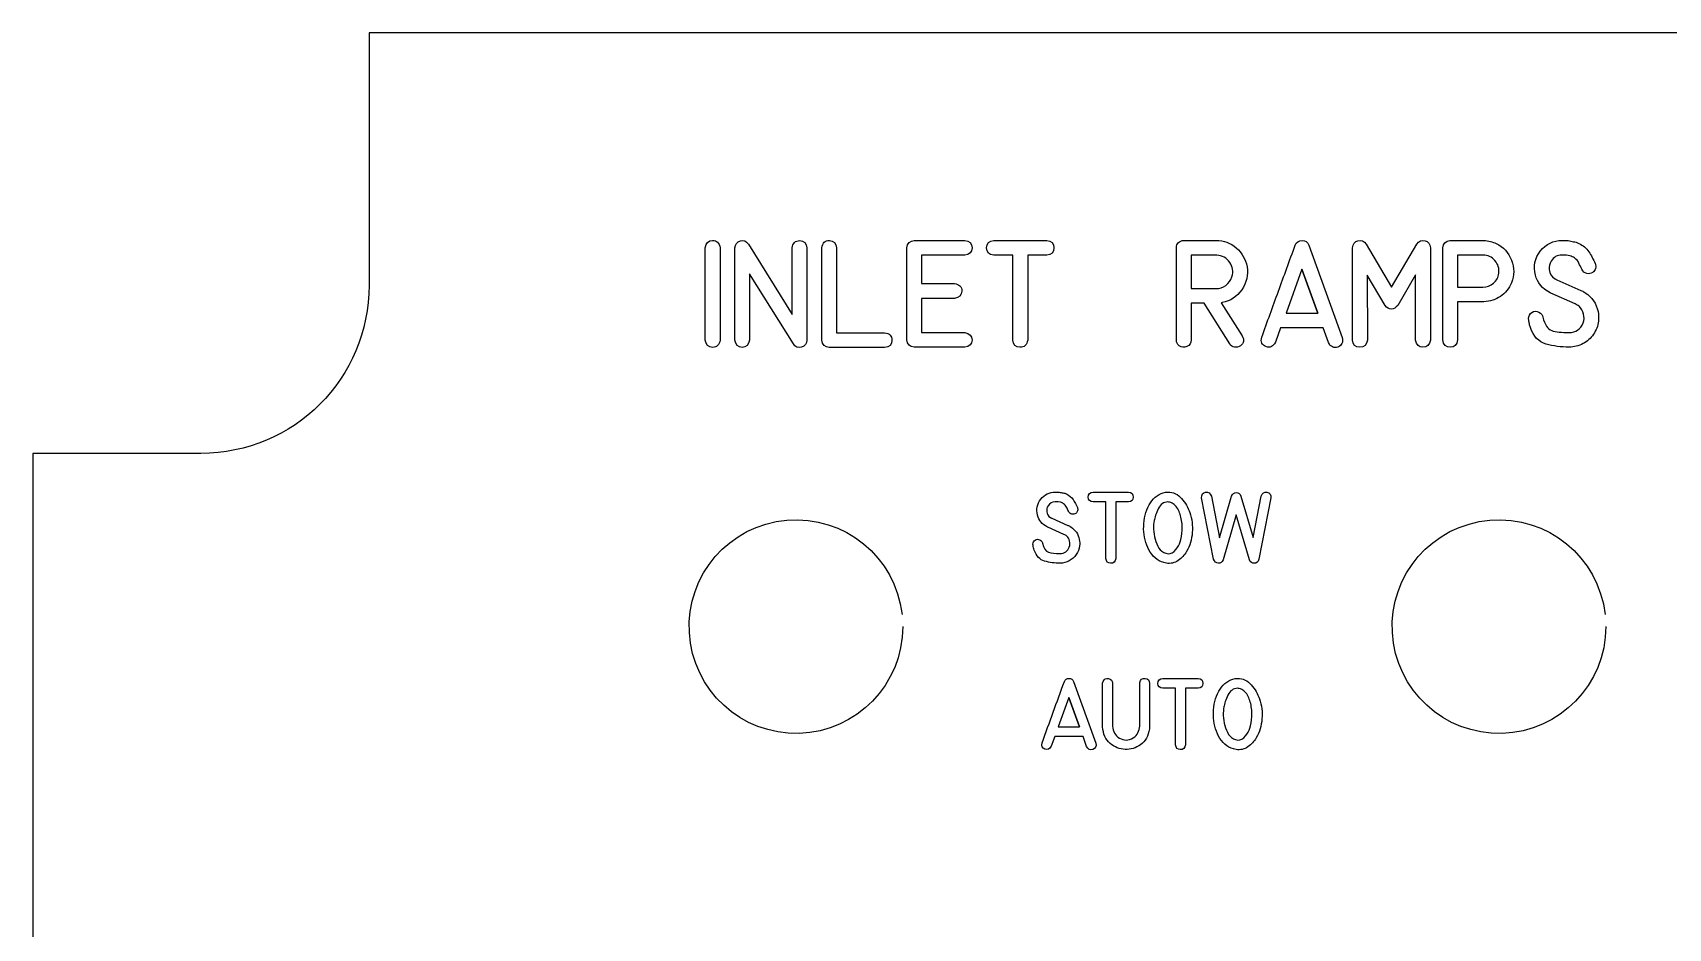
# Model space of a CAD drawing. Extents: x -85 to 801, y 107 to 738.
# Drawn here: x 368.8 to 644.4, y 587.5 to 738.4 of the extents above; entities that cross this region are included whole.
import ezdxf

# ---------------------------------------------------------------- set-up
doc = ezdxf.new("R2010")
doc.units = 0
doc.layers.add('Layer_1', color=7, linetype='CONTINUOUS')

msp = doc.modelspace()

# ---------------------------------------------------------------- linework, layer by layer
at = {"layer": 'Layer_1', "color": 7}
for points in [[(425.457184, 738.366029), (425.457184, 710.019831), (425.457184, 702.932924), (425.457184, 695.84601)], [(744.072435, 695.84601), (744.072435, 702.932924), (744.072435, 710.019831), (744.072435, 738.366029), (425.457184, 738.366029)], [(517.346476, 703.369304), (525.854296, 703.369304)], [(530.767389, 703.369304), (539.688274, 703.369304)], [(562.759569, 703.369318), (568.217565, 703.369318)], [(607.61075, 703.369304), (607.689836, 703.369304), (613.208778, 703.369304)], [(613.208778, 703.369304), (613.375739, 703.369304)], [(626.584819, 703.369295), (627.551631, 703.342933)], [(482.119909, 686.582195), (482.119909, 702.121258)], [(484.616013, 702.121258), (484.616013, 686.582195)], [(487.112117, 686.582195), (487.112117, 702.10368)], [(489.388479, 702.762857), (496.771285, 690.906413), (496.771285, 702.10368)], [(499.249814, 702.10368), (499.249814, 686.582195)], [(501.772252, 686.582195), (501.772252, 702.121258)], [(504.250781, 702.121258), (504.250781, 687.812664), (512.363083, 687.821451)], [(516.098438, 686.61735), (516.098438, 702.138835)], [(525.854296, 700.917154), (518.568151, 700.917154), (518.568151, 696.109538), (524.122838, 696.109538)], [(533.992961, 686.599773), (533.992961, 700.890789), (530.767389, 700.890789)], [(539.688274, 700.890789), (536.47149, 700.890789), (536.47149, 686.599773)], [(561.529106, 686.608577), (561.529106, 702.138849)], [(568.340617, 700.890789), (564.007606, 700.890789), (564.007606, 695.265789), (568.217565, 695.265789)], [(583.870904, 702.56071), (589.504677, 687.021647)], [(591.235852, 686.599773), (591.235852, 702.121258)], [(593.547364, 702.771647), (597.774898, 695.503091), (602.046397, 702.771647)], [(604.340334, 702.121258), (604.340617, 686.599773)], [(606.450586, 686.608563), (606.450586, 702.138835)], [(613.208778, 700.890789), (608.937307, 700.890789), (608.937307, 695.503091), (613.208778, 695.503091)], [(627.876879, 700.7853), (627.305584, 700.88199), (626.497002, 700.908352)], [(496.973424, 685.931803), (489.590617, 697.770672), (489.590617, 686.582195)], [(596.711707, 692.418132), (593.714636, 697.550944), (593.72314, 686.599773)], [(601.862117, 686.599773), (601.862117, 697.577312), (598.847471, 692.418132)], [(625.468649, 696.83025), (625.56531, 696.786313), (625.670759, 696.742376), (629.732211, 694.949383)], [(629.732211, 694.949383), (629.872809, 694.887843), (630.030983, 694.808756), (630.171581, 694.72967)], [(524.122838, 693.613446), (518.568151, 693.613446), (518.568151, 687.839031), (525.854296, 687.839031)], [(570.537893, 685.949394), (566.204882, 692.796073), (564.007606, 692.796073), (564.007606, 686.608574)], [(569.263465, 692.892754), (569.096504, 692.866392), (572.629691, 687.27653)], [(613.376334, 693.024576), (613.209373, 693.015789), (608.937902, 693.015789), (608.937902, 686.608563)], [(628.738129, 692.690598), (624.668797, 694.474778), (624.536986, 694.545077)], [(623.298557, 690.554869), (623.324069, 690.475754)], [(587.175591, 686.16032), (586.270318, 688.673991), (579.107225, 688.673991), (578.228315, 686.221843)], [(512.354296, 685.360514), (503.020318, 685.360514)], [(525.854296, 685.369304), (517.346476, 685.369304)], [(397.110813, 667.499814), (368.764469, 667.499814), (368.764469, 461.980772), (368.764469, 460.712211), (397.110813, 460.712211)], [(542.016822, 659.257784), (541.635959, 659.322244), (541.096894, 659.339819)], [(541.155628, 660.980438), (541.800142, 660.962863)], [(547.507757, 660.98039), (553.455014, 660.98039)], [(549.658148, 649.800711), (549.658148, 659.328049), (547.507757, 659.328049)], [(553.455014, 659.328049), (551.310491, 659.328049), (551.310491, 649.800711)], [(567.816321, 649.654228), (565.788983, 660.001876)], [(567.429619, 660.312422), (568.783134, 653.292899), (570.833887, 660.312422)], [(572.421798, 660.312422), (574.47258, 653.304617), (575.843669, 660.312422)], [(577.466702, 660.001876), (575.439364, 649.654228)], [(540.41125, 656.621076), (540.475597, 656.591794), (540.545896, 656.562512), (543.253833, 655.367114)], [(573.839745, 649.572197), (571.624923, 657.130785), (569.427647, 649.572197)], [(542.59115, 653.861296), (539.878252, 655.050747), (539.790378, 655.097632)], [(543.253833, 655.367114), (543.34766, 655.326096), (543.453109, 655.273372), (543.546935, 655.220648)], [(538.964674, 652.437468), (538.981682, 652.384743)], [(544.195786, 629.052437), (547.951663, 618.693072)], [(549.106724, 621.429401), (549.106724, 621.546585), (549.106724, 628.771187)], [(550.758954, 628.771187), (550.758954, 621.546585)], [(555.358564, 621.546585), (555.358564, 628.771187)], [(557.004671, 628.771184), (557.004387, 621.546585)], [(559.254387, 629.591499), (565.201644, 629.591499)], [(561.40475, 618.411821), (561.40475, 627.939159), (559.254387, 627.939159)], [(565.201644, 627.939159), (563.057093, 627.939159), (563.057093, 618.411821)], [(557.004387, 621.546585), (557.004387, 621.429401)], [(546.398929, 618.118852), (545.795405, 619.794632), (541.020019, 619.794632), (540.434069, 618.159869)]]:
    msp.add_lwpolyline(points, dxfattribs=at)
for points in [[(525.854296, 700.917154)], [(613.208778, 700.890789)], [(585.373833, 691.143718), (582.701953, 698.52653), (580.012498, 691.143718)], [(582.701953, 698.52653), (585.373833, 691.143718)], [(533.992961, 686.599773)], [(575.916803, 687.065593)], [(560.111301, 659.316322)], [(572.421798, 660.312422)], [(563.808529, 657.529223)], [(549.658148, 649.800711)], [(545.197748, 621.441116), (543.416485, 626.362988), (541.623543, 621.441116)], [(543.416485, 626.362988), (545.197748, 621.441116)], [(571.857902, 627.927432)], [(575.555131, 626.140329)], [(538.893071, 618.722368)], [(561.40475, 618.411821)]]:
    msp.add_lwpolyline(points, close=True, dxfattribs=at)
for points in [[(482.119909, 702.121258), (482.242932, 702.947428), (482.656025, 703.360514), (483.359187, 703.360514)], [(483.359187, 703.360514), (484.06817, 703.366372), (484.487112, 702.953287), (484.616013, 702.121258)], [(487.112117, 702.10368), (487.199991, 702.713053), (487.510535, 703.11442), (488.043751, 703.307781)], [(488.043751, 703.307781), (488.582806, 703.50114), (489.031049, 703.319498), (489.388479, 702.762857)], [(496.771285, 702.10368), (496.882592, 702.941569), (497.307402, 703.354654), (498.045713, 703.342936)], [(498.045713, 703.342936), (498.789846, 703.337078), (499.191213, 702.923992), (499.249814, 702.10368)], [(501.772252, 702.121258), (501.895276, 702.965007), (502.323014, 703.378092), (503.055468, 703.360514)], [(503.055468, 703.360514), (503.787883, 703.348797), (504.186321, 702.935712), (504.250781, 702.121258)], [(516.098438, 702.138835), (516.209745, 702.912272), (516.625757, 703.322428), (517.346476, 703.369304)], [(525.854296, 703.369304), (526.680463, 703.304844), (527.090617, 702.891758), (527.084759, 702.130045)], [(529.536926, 702.121258), (529.542595, 702.882976), (529.95275, 703.298991), (530.767389, 703.369304)], [(539.688274, 703.369304), (540.496866, 703.304844), (540.901162, 702.888829), (540.901162, 702.121258)], [(561.529106, 702.138849), (561.529106, 702.478693), (561.64629, 702.768732), (561.880658, 703.008967)], [(561.880658, 703.008967), (562.120904, 703.249201), (562.413874, 703.369318), (562.759569, 703.369318)], [(568.217565, 703.369318), (569.530082, 703.369318), (570.669732, 702.950373), (571.636517, 702.112482)], [(581.559364, 702.56071), (581.752724, 703.093912), (582.136517, 703.363444), (582.71074, 703.369304)], [(582.71074, 703.369304), (583.284964, 703.375162), (583.671685, 703.105631), (583.870904, 702.56071)], [(591.235852, 702.121258), (591.282718, 702.795085), (591.578617, 703.196452), (592.12355, 703.325358)], [(592.12355, 703.325358), (592.668463, 703.460117), (593.143068, 703.275547), (593.547364, 702.771647)], [(602.046397, 702.771647), (602.450693, 703.275553), (602.919439, 703.460123), (603.452636, 703.325358)], [(603.452636, 703.325358), (603.99171, 703.190599), (604.287609, 702.789232), (604.340334, 702.121258)], [(606.450586, 702.138835), (606.53846, 702.865397), (606.925181, 703.275553), (607.61075, 703.369304)], [(613.375739, 703.369304), (614.125729, 703.31658), (614.817128, 703.146658), (615.449934, 702.859538)], [(622.875855, 701.576325), (623.819206, 702.771639), (625.055528, 703.369295), (626.584819, 703.369295)], [(627.551631, 703.342933), (627.868035, 703.284332), (628.172721, 703.22574), (628.465691, 703.167157)], [(628.465691, 703.167157), (628.758661, 703.114432), (629.054561, 703.020681), (629.353389, 702.885903)], [(527.084759, 702.130045), (527.084759, 701.374187), (526.674605, 700.96989), (525.854296, 700.917154)], [(530.767389, 700.890789), (529.94708, 700.955249), (529.536926, 701.365405), (529.536926, 702.121258)], [(540.901162, 702.121258), (540.906831, 701.359539), (540.502535, 700.949383), (539.688274, 700.890789)], [(570.520318, 699.677898), (569.99298, 700.410319), (569.266413, 700.814616), (568.340617, 700.890789)], [(571.636517, 702.112482), (572.60332, 701.280451), (573.203906, 700.222834), (573.438274, 698.939631)], [(578.72931, 694.808756), (579.672661, 697.392742), (580.616013, 699.976726), (581.559364, 702.56071)], [(615.230277, 699.967936), (614.691222, 700.583171), (614.017389, 700.890789), (613.208778, 700.890789)], [(615.449934, 702.859538), (616.662841, 702.291179), (617.521247, 701.356608), (618.025153, 700.055827)], [(622.058457, 697.542146), (621.665877, 699.042146), (621.938343, 700.386872), (622.875855, 701.576325)], [(626.497002, 700.908352), (625.711843, 700.896636), (625.111257, 700.556792), (624.695244, 699.888821)], [(628.272397, 700.635886), (628.155231, 700.682752), (628.023392, 700.732557), (627.876879, 700.7853)], [(628.650312, 700.433748), (628.52143, 700.527499), (628.395458, 700.594878), (628.272397, 700.635886)], [(629.37102, 699.546053), (629.201131, 699.903475), (628.960894, 700.199374), (628.650312, 700.433748)], [(629.353389, 702.885903), (630.091663, 702.540199), (630.65709, 702.06559), (631.049669, 701.462075)], [(631.049669, 701.462075), (631.442249, 700.858558), (631.79674, 700.205237), (632.113143, 699.502113)], [(570.898233, 697.234538), (571.173628, 698.136882), (571.047657, 698.951335), (570.520318, 699.677898)], [(573.438274, 698.939631), (573.684378, 697.562678), (573.391408, 696.273615), (572.559364, 695.072443)], [(614.975386, 696.171061), (615.491008, 696.616375), (615.792765, 697.173015), (615.880658, 697.840982)], [(615.880658, 697.840982), (615.986107, 698.649576), (615.769313, 699.358561), (615.230277, 699.967936)], [(618.025153, 700.055827), (618.529058, 698.755046), (618.523389, 697.486491), (618.008145, 696.250162)], [(624.536986, 694.545077), (623.206913, 695.248202), (622.380737, 696.247225), (622.058457, 697.542146)], [(624.695244, 699.888821), (624.413991, 699.461086), (624.308523, 698.983547), (624.378841, 698.456203)], [(624.378841, 698.456203), (624.460857, 697.805812), (624.765543, 697.301906), (625.292901, 696.944486)], [(629.8632, 698.508944), (629.710885, 698.848788), (629.546825, 699.194491), (629.37102, 699.546053)], [(630.698173, 697.805819), (630.334885, 697.887853), (630.056561, 698.122228), (629.8632, 698.508944)], [(631.700135, 697.99917), (631.395449, 697.782372), (631.061461, 697.717922), (630.698173, 697.805819)], [(631.884671, 698.157371), (631.808513, 698.081195), (631.747002, 698.028461), (631.700135, 697.99917)], [(632.104356, 698.491358), (632.034057, 698.344882), (631.960828, 698.233553), (631.884671, 698.157371)], [(632.19223, 699.273584), (632.256671, 698.986474), (632.22738, 698.725732), (632.104356, 698.491358)], [(632.113143, 699.502113), (632.142435, 699.437653), (632.168797, 699.361477), (632.19223, 699.273584)], [(425.457184, 695.84601), (425.457184, 680.142127), (412.814863, 667.499814), (397.110813, 667.499814)], [(524.122838, 696.109538), (524.954882, 695.986496), (525.367975, 695.56755), (525.362117, 694.852702)], [(525.362117, 694.852702), (525.362117, 694.143717), (524.949024, 693.730632), (524.122838, 693.613446)], [(568.217565, 695.265789), (568.815222, 695.265789), (569.366003, 695.447429), (569.869909, 695.81071)], [(572.559364, 695.072443), (571.733197, 693.87713), (570.634564, 693.150567), (569.263465, 692.892754)], [(569.869909, 695.81071), (570.379691, 696.173991), (570.722466, 696.6486), (570.898233, 697.234538)], [(575.916803, 687.065593), (576.854296, 689.649576), (577.791798, 692.230631), (578.72931, 694.808756)], [(613.208778, 695.503091), (613.876753, 695.503091), (614.465622, 695.725748), (614.975386, 696.171061)], [(618.008145, 696.250162), (617.592132, 695.271646), (616.976901, 694.504069), (616.16245, 693.947429)], [(625.292901, 696.944486), (625.316334, 696.926911), (625.342696, 696.906407), (625.371987, 696.882974)], [(625.371987, 696.882974), (625.401279, 696.865399), (625.433499, 696.847825), (625.468649, 696.83025)], [(630.171581, 694.72967), (630.212589, 694.700378), (630.256526, 694.671077), (630.303392, 694.641767)], [(597.766394, 691.811685), (597.373833, 691.794111), (597.022271, 691.99626), (596.711707, 692.418132)], [(598.847471, 692.418132), (598.525191, 692.031413), (598.164831, 691.829264), (597.766394, 691.811685)], [(616.16245, 693.947429), (615.348, 693.396648), (614.419294, 693.089031), (613.376334, 693.024576)], [(629.406085, 692.277511), (629.236195, 692.423987), (629.013543, 692.561683), (628.738129, 692.690598)], [(630.170731, 690.976732), (630.041849, 691.498216), (629.786967, 691.931809), (629.406085, 692.277511)], [(630.303392, 694.641767), (630.356117, 694.618334), (630.405912, 694.591972), (630.452778, 694.562681)], [(630.452778, 694.562681), (631.612942, 693.800962), (632.330721, 692.746275), (632.606117, 691.398618)], [(620.916718, 689.930844), (620.828844, 690.352719), (620.931383, 690.724789), (621.224334, 691.047054)], [(621.039742, 689.31561), (621.004592, 689.520689), (620.963584, 689.725767), (620.916718, 689.930844)], [(621.197915, 688.717953), (621.127616, 688.911314), (621.074891, 689.110533), (621.039742, 689.31561)], [(621.224334, 691.047054), (621.523162, 691.369321), (621.892299, 691.492368), (622.331745, 691.416196)], [(622.331745, 691.416196), (622.794643, 691.322444), (623.116913, 691.035335), (623.298557, 690.554869)], [(623.324069, 690.475754), (623.605323, 689.20427), (624.094583, 688.445481), (624.791849, 688.199389)], [(627.718592, 687.865402), (628.867039, 687.865402), (629.655128, 688.404465), (630.082857, 689.48259)], [(630.082857, 689.48259), (630.270321, 689.963059), (630.299613, 690.461106), (630.170731, 690.976732)], [(632.676416, 689.77264), (632.582683, 688.975766), (632.30143, 688.237485), (631.832655, 687.557798)], [(632.606117, 691.398618), (632.711565, 690.871274), (632.734998, 690.329281), (632.676416, 689.77264)], [(483.359187, 685.351726), (482.656063, 685.351726), (482.24297, 685.761883), (482.119909, 686.582195)], [(484.616013, 686.582195), (484.487131, 685.756022), (484.068189, 685.345866), (483.359187, 685.351726)], [(488.34258, 685.351726), (487.645313, 685.351726), (487.235159, 685.761883), (487.112117, 686.582195)], [(489.590617, 686.582195), (489.461735, 685.761883), (489.045723, 685.351726), (488.34258, 685.351726)], [(499.249814, 686.582195), (499.249814, 685.96696), (498.950986, 685.574381), (498.353329, 685.404459)], [(503.020318, 685.360514), (502.299619, 685.40738), (501.883597, 685.814607), (501.772252, 686.582195)], [(513.593546, 686.555827), (513.587877, 685.811687), (513.174794, 685.413249), (512.354296, 685.360514)], [(512.363083, 687.821451), (513.195109, 687.7277), (513.605263, 687.305825), (513.593546, 686.555827)], [(517.346476, 685.369304), (516.61406, 685.463055), (516.198047, 685.879071), (516.098438, 686.61735)], [(525.854296, 687.839031), (526.680463, 687.715989), (527.093546, 687.302903), (527.093546, 686.599773)], [(527.093546, 686.599773), (527.093546, 685.896648), (526.680463, 685.486492), (525.854296, 685.369304)], [(535.170699, 685.369304), (534.444142, 685.38102), (534.051562, 685.791177), (533.992961, 686.599773)], [(536.47149, 686.599773), (536.33675, 685.767742), (535.903153, 685.357586), (535.170699, 685.369304)], [(562.012498, 685.632991), (561.690236, 685.873226), (561.529106, 686.198421), (561.529106, 686.608577)], [(564.007606, 686.608574), (564.007606, 686.098809), (563.776167, 685.729668), (563.313288, 685.501152)], [(572.629691, 687.27653), (573.004696, 686.614421), (572.899228, 686.057781), (572.313288, 685.606609)], [(576.628724, 685.49235), (575.937317, 685.750163), (575.700009, 686.274577), (575.916803, 687.065593)], [(589.504677, 687.021647), (589.680425, 686.195477), (589.428472, 685.662273), (588.748819, 685.422037)], [(592.44874, 685.378094), (591.698731, 685.383952), (591.294435, 685.791179), (591.235852, 686.599773)], [(593.72314, 686.599773), (593.629408, 685.78532), (593.204608, 685.378094), (592.44874, 685.378094)], [(603.09258, 685.369304), (602.395313, 685.375162), (601.985159, 685.785318), (601.862117, 686.599773)], [(604.340617, 686.599773), (604.211735, 685.77946), (603.795723, 685.369304), (603.09258, 685.369304)], [(607.689865, 685.369304), (606.963288, 685.369304), (606.550195, 685.78239), (606.450586, 686.608563)], [(608.937902, 686.608563), (608.832454, 685.78239), (608.416441, 685.369304), (607.689865, 685.369304)], [(623.843405, 685.914242), (622.607083, 686.265804), (621.725254, 687.200374), (621.197915, 688.717953)], [(624.791849, 688.199389), (625.494973, 687.953294), (626.470554, 687.841965), (627.718592, 687.865402)], [(631.832655, 687.557798), (631.369776, 686.883969), (630.786775, 686.362484), (630.08365, 685.993346)], [(498.353329, 685.404459), (497.761531, 685.24039), (497.301562, 685.416171), (496.973424, 685.931803)], [(563.313288, 685.501152), (562.850391, 685.278494), (562.416794, 685.322441), (562.012498, 685.632991)], [(571.337688, 685.404471), (570.974419, 685.46893), (570.70782, 685.650572), (570.537893, 685.949394)], [(572.313288, 685.606609), (572.032035, 685.40739), (571.706835, 685.340011), (571.337688, 685.404471)], [(578.228315, 686.221843), (577.85331, 685.483562), (577.320113, 685.240397), (576.628724, 685.49235)], [(588.748819, 685.422037), (588.069146, 685.181803), (587.544737, 685.427897), (587.175591, 686.16032)], [(627.736961, 685.395689), (626.377597, 685.395689), (625.079745, 685.56854), (623.843405, 685.914242)], [(630.08365, 685.993346), (629.327783, 685.594908), (628.545553, 685.395689), (627.736961, 685.395689)], [(538.138063, 657.095678), (537.876331, 658.095677), (538.057965, 658.99216), (538.682967, 659.785127)], [(538.682967, 659.785127), (539.31188, 660.582001), (540.136101, 660.980438), (541.155628, 660.980438)], [(541.096894, 659.339819), (540.573449, 659.332071), (540.173055, 659.105508), (539.895713, 658.66013)], [(541.800142, 660.962863), (542.011096, 660.923802), (542.214227, 660.88474), (542.409534, 660.845679)], [(542.280444, 659.158174), (542.202397, 659.189431), (542.114523, 659.222634), (542.016822, 659.257784)], [(542.532444, 659.023415), (542.44646, 659.08591), (542.36246, 659.13083), (542.280444, 659.158174)], [(542.409534, 660.845679), (542.604841, 660.810529), (542.802104, 660.748025), (543.001323, 660.658167)], [(543.012917, 658.431618), (542.899531, 658.6699), (542.739373, 658.867166), (542.532444, 659.023415)], [(543.001323, 660.658167), (543.493512, 660.427699), (543.870463, 660.111293), (544.132176, 659.708949)], [(544.132176, 659.708949), (544.393909, 659.306607), (544.630243, 658.871061), (544.841178, 658.402311)], [(546.687439, 660.148362), (546.691219, 660.656173), (546.964658, 660.933516), (547.507757, 660.98039)], [(547.507757, 659.328049), (546.960879, 659.371022), (546.687439, 659.64446), (546.687439, 660.148362)], [(553.455014, 660.98039), (553.994069, 660.937416), (554.263597, 660.660074), (554.263597, 660.148362)], [(554.263597, 660.148362), (554.267376, 659.640548), (553.997849, 659.367111), (553.455014, 659.328049)], [(556.548746, 657.974534), (556.982353, 659.169846), (557.671805, 660.038986), (558.617102, 660.581955)], [(560.111244, 659.316331), (559.39251, 659.316331), (558.847587, 658.929612), (558.476476, 658.156175)], [(558.617102, 660.581955), (559.078054, 660.847578), (559.560482, 660.98039), (560.064387, 660.98039)], [(560.064387, 660.98039), (561.025313, 660.98039), (561.810463, 660.617109), (562.419836, 659.890548)], [(560.380876, 659.281173), (560.302828, 659.304606), (560.21297, 659.316322), (560.111301, 659.316322)], [(561.763672, 658.162035), (561.439465, 658.747971), (560.978532, 659.121017), (560.380876, 659.281173)], [(562.419836, 659.890548), (563.029209, 659.167893), (563.492107, 658.380784), (563.808529, 657.529223)], [(565.788983, 660.001876), (565.788983, 660.560469), (566.011635, 660.880781), (566.456939, 660.962812)], [(566.456939, 660.962812), (566.902261, 661.04874), (567.226488, 660.831943), (567.429619, 660.312422)], [(570.833887, 660.312422), (571.001887, 660.699142), (571.269468, 660.898361), (571.63663, 660.910079)], [(571.63663, 660.910079), (572.007723, 660.921796), (572.269446, 660.722577), (572.421798, 660.312422)], [(575.843669, 660.312422), (576.007701, 660.839767), (576.328006, 661.05461), (576.804586, 660.956953)], [(576.804586, 660.956953), (577.285058, 660.85929), (577.505764, 660.540931), (577.466702, 660.001876)], [(479.442217, 637.299431), (478.887819, 647.025229), (486.171446, 655.427181), (495.877521, 656.258204)], [(495.877521, 656.258204), (505.583583, 657.089234), (514.18946, 650.047752), (515.29646, 640.369281)], [(539.790378, 655.097632), (538.903663, 655.566381), (538.352891, 656.232396), (538.138063, 657.095678)], [(539.895713, 658.66013), (539.708249, 658.374974), (539.63795, 658.056615), (539.684816, 657.705053)], [(539.684816, 657.705053), (539.73943, 657.27146), (539.942551, 656.935523), (540.29418, 656.697243)], [(540.29418, 656.697243), (540.309298, 656.685526), (540.326872, 656.671854), (540.346904, 656.656226)], [(540.346904, 656.656226), (540.366369, 656.644509), (540.387817, 656.632792), (540.41125, 656.621076)], [(543.341027, 657.740214), (543.239546, 657.966776), (543.130176, 658.197244), (543.012917, 658.431618)], [(543.897666, 657.271463), (543.655474, 657.326152), (543.469928, 657.482403), (543.341027, 657.740214)], [(544.56565, 657.400354), (544.36252, 657.255825), (544.139858, 657.212861), (543.897666, 657.271463)], [(544.688674, 657.505831), (544.637839, 657.455053), (544.596831, 657.419894), (544.56565, 657.400354)], [(544.835225, 657.728493), (544.788359, 657.63083), (544.739509, 657.556609), (544.688674, 657.505831)], [(544.893902, 658.249977), (544.9368, 658.05857), (544.917241, 657.884742), (544.835225, 657.728493)], [(544.841178, 658.402311), (544.860643, 658.359337), (544.878217, 658.308559), (544.893902, 658.249977)], [(556.038992, 654.28899), (555.949228, 655.550708), (556.119146, 656.779223), (556.548746, 657.974534)], [(557.779238, 656.175708), (557.70497, 655.77727), (557.677663, 655.294848), (557.697317, 654.728443)], [(558.476476, 658.156175), (558.109294, 657.382739), (557.876882, 656.722583), (557.779238, 656.175708)], [(562.414082, 656.193285), (562.304665, 656.923753), (562.087861, 657.580003), (561.763672, 658.162035)], [(562.466806, 654.00774), (562.544854, 654.738209), (562.527279, 655.466724), (562.414082, 656.193285)], [(563.808529, 657.529223), (564.167887, 656.447191), (564.302646, 655.324145), (564.212806, 654.160085)], [(597.940583, 637.299431), (597.386184, 647.025219), (604.669794, 655.427166), (614.375858, 656.258204)], [(614.375858, 656.258204), (624.08193, 657.089251), (632.687825, 650.047764), (633.794825, 640.369281)], [(543.036444, 653.58591), (542.923247, 653.683573), (542.774816, 653.775369), (542.59115, 653.861296)], [(543.546227, 652.718724), (543.460243, 653.06638), (543.290315, 653.355442), (543.036444, 653.58591)], [(543.546935, 655.220648), (543.574337, 655.201107), (543.603628, 655.181577), (543.634809, 655.162055)], [(543.634809, 655.162055), (543.669959, 655.14637), (543.703124, 655.128796), (543.734306, 655.109331)], [(543.734306, 655.109331), (544.507748, 654.601519), (544.986265, 653.898395), (545.169855, 652.999958)], [(557.122989, 650.861257), (556.494076, 651.888601), (556.132743, 653.031179), (556.038992, 654.28899)], [(557.697317, 654.728443), (557.716781, 654.162037), (557.798797, 653.60149), (557.943364, 653.046803)], [(562.044926, 652.238212), (562.251969, 652.68743), (562.392595, 653.277272), (562.466806, 654.00774)], [(564.212806, 654.160085), (564.126822, 652.996022), (563.808463, 651.933523), (563.257729, 650.972588)], [(537.376904, 652.021441), (537.318321, 652.302691), (537.386636, 652.550738), (537.581849, 652.765584)], [(537.458825, 651.611288), (537.435392, 651.748012), (537.408085, 651.88473), (537.376904, 652.021441)], [(537.564274, 651.21285), (537.517408, 651.341751), (537.482258, 651.474563), (537.458825, 651.611288)], [(539.327962, 649.34371), (538.503742, 649.578084), (537.915846, 650.201131), (537.564274, 651.21285)], [(537.581849, 652.765584), (537.781068, 652.980427), (538.027162, 653.062462), (538.320132, 653.011688)], [(538.320132, 653.011688), (538.628731, 652.949193), (538.843578, 652.757786), (538.964674, 652.437468)], [(538.981682, 652.384743), (539.169146, 651.537088), (539.49532, 651.031229), (539.960202, 650.867168)], [(539.960202, 650.867168), (540.428957, 650.703098), (541.079348, 650.628878), (541.911373, 650.644506)], [(541.911373, 650.644506), (542.676992, 650.644506), (543.202384, 651.003882), (543.48755, 651.722632)], [(543.48755, 651.722632), (543.612463, 652.042944), (543.632022, 652.374974), (543.546227, 652.718724)], [(545.216627, 651.915972), (545.154076, 651.384724), (544.966573, 650.892537), (544.65412, 650.439411)], [(545.169855, 652.999958), (545.240154, 652.648396), (545.255745, 652.287067), (545.216627, 651.915972)], [(559.841726, 649.009698), (558.658129, 649.216729), (557.751883, 649.833916), (557.122989, 650.861257)], [(557.943364, 653.046803), (558.087931, 652.496022), (558.304734, 651.997976), (558.593773, 651.552664)], [(558.593773, 651.552664), (558.882831, 651.111259), (559.261729, 650.818291), (559.730466, 650.67376)], [(559.730466, 650.67376), (560.277345, 650.501886), (560.748057, 650.609307), (561.142602, 650.996025)], [(561.142602, 650.996025), (561.54102, 651.386649), (561.841795, 651.800711), (562.044926, 652.238212)], [(563.257729, 650.972588), (562.910069, 650.374931), (562.435465, 649.867119), (561.833915, 649.44915)], [(541.923647, 648.998008), (541.017411, 648.998008), (540.152183, 649.113242), (539.327962, 649.34371)], [(543.488117, 649.396446), (542.984211, 649.13082), (542.462721, 648.998008), (541.923647, 648.998008)], [(544.65412, 650.439411), (544.345521, 649.990193), (543.956854, 649.642538), (543.488117, 649.396446)], [(550.443288, 648.980402), (549.958923, 648.98815), (549.697209, 649.261586), (549.658148, 649.800711)], [(551.310491, 649.800711), (551.220539, 649.246026), (550.931471, 648.97259), (550.443288, 648.980402)], [(561.833915, 649.44915), (561.232346, 649.031182), (560.568283, 648.884698), (559.841726, 649.009698)], [(568.60149, 648.980402), (568.230397, 649.007747), (567.968674, 649.232356), (567.816321, 649.654228)], [(569.427647, 649.572197), (569.247931, 649.150322), (568.972545, 648.953057), (568.60149, 648.980402)], [(574.671798, 648.980402), (574.28897, 648.964717), (574.011619, 649.161982), (573.839745, 649.572197)], [(575.439364, 649.654228), (575.31445, 649.220635), (575.058595, 648.996026), (574.671798, 648.980402)], [(497.925468, 620.331117), (488.18783, 620.053794), (479.996617, 627.573634), (479.442217, 637.299431)], [(515.413049, 638.323821), (515.413048, 628.58225), (507.663091, 620.608437), (497.925468, 620.331117)], [(616.423833, 620.331117), (606.686196, 620.053794), (598.494982, 627.573634), (597.940583, 637.299431)], [(633.911414, 638.323821), (633.911414, 628.58225), (626.161456, 620.608437), (616.423833, 620.331117)], [(540.768076, 623.884473), (541.39697, 625.607129), (542.025874, 627.329784), (542.654787, 629.052437)], [(542.654787, 629.052437), (542.783669, 629.407906), (543.039524, 629.587593), (543.422353, 629.591499)], [(543.422353, 629.591499), (543.805162, 629.595468), (544.062973, 629.41578), (544.195786, 629.052437)], [(549.106724, 628.771187), (549.106724, 628.888371), (549.128173, 628.99384), (549.171071, 629.087593)], [(549.171071, 629.087593), (549.358535, 629.497749), (549.66908, 629.659859), (550.102706, 629.573922)], [(550.102706, 629.573922), (550.540205, 629.487994), (550.758954, 629.220416), (550.758954, 628.771187)], [(555.358564, 628.771187), (555.358564, 628.841505), (555.362343, 628.894239), (555.369902, 628.929388)], [(555.369902, 628.929388), (555.459666, 629.409857), (555.754583, 629.626654), (556.254652, 629.579778)], [(556.254652, 629.579778), (556.754665, 629.532893), (557.004671, 629.263362), (557.004671, 628.771184)], [(558.434069, 628.759468), (558.437849, 629.267282), (558.711288, 629.544626), (559.254387, 629.591499)], [(559.254387, 627.939159), (558.707509, 627.982132), (558.434069, 628.255569), (558.434069, 628.759468)], [(565.201644, 629.591499), (565.740699, 629.548526), (566.010227, 629.271182), (566.010227, 628.759468)], [(566.010227, 628.759468), (566.014006, 628.251657), (565.744479, 627.97822), (565.201644, 627.939159)], [(568.295376, 626.585644), (568.728983, 627.780955), (569.418435, 628.650094), (570.363732, 629.193061)], [(570.363732, 629.193061), (570.824683, 629.458687), (571.307112, 629.591499), (571.811017, 629.591499)], [(571.811017, 629.591499), (572.771943, 629.591499), (573.557093, 629.228219), (574.166466, 628.501657)], [(567.785622, 622.9001), (567.695858, 624.161818), (567.865776, 625.390332), (568.295376, 626.585644)], [(570.223106, 626.767282), (569.855924, 625.993845), (569.623502, 625.33369), (569.525839, 624.786817)], [(571.857874, 627.927437), (571.139121, 627.927437), (570.594198, 627.540719), (570.223106, 626.767282)], [(572.127477, 627.892282), (572.04943, 627.915715), (571.959572, 627.927432), (571.857902, 627.927432)], [(573.510274, 626.773141), (573.186066, 627.35908), (572.725134, 627.732127), (572.127477, 627.892282)], [(574.160683, 624.804395), (574.051266, 625.534862), (573.834463, 626.191111), (573.510274, 626.773141)], [(574.166466, 628.501657), (574.775839, 627.779002), (575.238728, 626.991893), (575.555131, 626.140329)], [(575.555131, 626.140329), (575.914507, 625.0583), (576.049276, 623.935255), (575.959436, 622.771194)], [(538.893071, 618.722368), (539.518072, 620.445024), (540.143074, 622.165725), (540.768076, 623.884473)], [(569.525839, 624.786817), (569.451572, 624.38838), (569.424265, 623.905958), (569.443918, 623.339552)], [(569.443918, 623.339552), (569.463383, 622.773146), (569.545398, 622.2126), (569.689965, 621.657913)], [(574.213408, 622.618849), (574.291455, 623.349317), (574.27388, 624.077832), (574.160683, 624.804395)], [(550.354762, 618.646198), (549.589143, 619.282916), (549.173131, 620.21065), (549.106724, 621.429401)], [(550.758954, 621.546585), (550.817537, 620.648148), (551.212072, 619.976273), (551.942561, 619.530962)], [(554.25702, 619.589554), (554.62029, 619.804397), (554.885915, 620.081741), (555.053896, 620.421585)], [(555.053896, 620.421585), (555.225676, 620.761429), (555.327231, 621.136429), (555.358564, 621.546585)], [(556.98171, 621.077837), (556.817679, 619.882525), (556.327446, 618.999713), (555.511011, 618.429402)], [(557.004387, 621.429401), (556.993049, 621.234088), (556.98549, 621.1169), (556.98171, 621.077837)], [(568.869591, 619.472367), (568.240696, 620.499711), (567.879373, 621.642288), (567.785622, 622.9001)], [(569.689965, 621.657913), (569.834532, 621.107132), (570.051335, 620.609085), (570.340375, 620.163774)], [(572.889175, 619.607134), (573.287613, 619.997758), (573.588397, 620.41182), (573.791528, 620.849319)], [(573.791528, 620.849319), (573.998551, 621.298538), (574.139178, 621.888382), (574.213408, 622.618849)], [(575.959436, 622.771194), (575.873452, 621.607132), (575.555093, 620.544632), (575.004359, 619.583695)], [(539.367676, 617.67354), (538.906743, 617.845414), (538.748542, 618.195024), (538.893071, 618.722368)], [(540.434069, 618.159869), (540.184072, 617.667682), (539.828608, 617.505573), (539.367676, 617.67354)], [(547.447748, 617.626667), (546.99462, 617.466509), (546.645014, 617.630571), (546.398929, 618.118852)], [(547.951663, 618.693072), (548.068828, 618.142291), (547.900857, 617.786822), (547.447748, 617.626667)], [(552.897723, 617.632529), (551.971946, 617.67159), (551.124293, 618.00948), (550.354762, 618.646198)], [(551.942561, 619.530962), (552.676942, 619.085649), (553.448428, 619.105179), (554.25702, 619.589554)], [(555.511011, 618.429402), (554.694595, 617.862996), (553.823499, 617.597372), (552.897723, 617.632529)], [(562.189918, 617.591509), (561.705553, 617.599257), (561.44383, 617.872694), (561.40475, 618.411821)], [(563.057093, 618.411821), (562.967329, 617.857134), (562.678271, 617.583696), (562.189918, 617.591509)], [(571.588356, 617.620808), (570.404759, 617.827839), (569.498504, 618.445025), (568.869591, 619.472367)], [(570.340375, 620.163774), (570.629433, 619.722369), (571.008331, 619.429399), (571.477068, 619.284866)], [(571.477068, 619.284866), (572.023946, 619.112992), (572.494649, 619.220415), (572.889175, 619.607134)], [(573.580545, 618.06026), (572.978976, 617.642291), (572.314913, 617.495807), (571.588356, 617.620808)], [(575.004359, 619.583695), (574.656699, 618.98604), (574.182094, 618.478228), (573.580545, 618.06026)]]:
    msp.add_open_spline(points, degree=3, dxfattribs=at)

doc.saveas('drawing.dxf')
